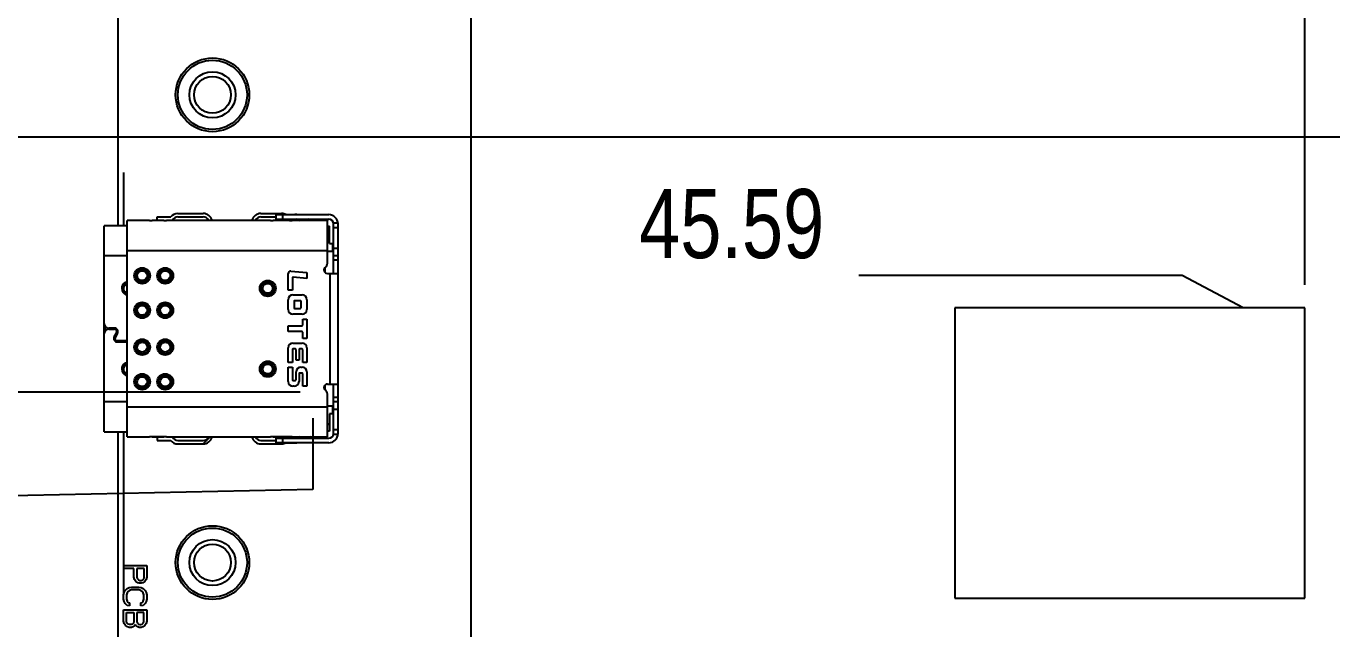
# Model space of a CAD drawing. Header units: millimetres. Extents: x 0 to 841, y 0 to 594.
# Drawn here: x 215.1 to 271.8, y 427.1 to 453.3 of the extents above; entities that cross this region are included whole.
import ezdxf

# ---------------------------------------------------------------- set-up
doc = ezdxf.new("R2010")
doc.units = ezdxf.units.MM
doc.header["$LTSCALE"] = 46.255
doc.layers.get('0').update_dxf_attribs({"linetype": 'CONTINUOUS'})
doc.layers.add('ASSEM_MEM', color=7, linetype='CONTINUOUS')
doc.styles.get("Standard").update_dxf_attribs({"font": 'txt', "width": 0.8})
doc.dimstyles.new('DIMSTYLE_1', dxfattribs={"dimtxt": 3, "dimasz": 2.1, "dimexe": 2, "dimexo": 1, "dimgap": 0.75, "dimtad": 0, "dimtih": 1, "dimtoh": 1, "dimzin": 0, "dimdsep": 46, "dimtxsty": 'STANDARD', "dimblk": '_FILLED', "dimblk1": '_FILLED', "dimblk2": '_FILLED', "dimcen": 0.09, "dimazin": 0, "dimtp": 0.01, "dimtm": 0.01, "dimtfac": 1, "dimtofl": 0, "dimtmove": 0, "dimatfit": 3, "dimldrblk": '_FILLED', "dimfxl": 1, "dimtolj": 1, "dimtzin": 0, "dimarcsym": 0})

# ---------------------------------------------------------------- blocks, each defined once
blk = doc.blocks.new('*D7')
at = {"color": 7, "linetype": 'CONTINUOUS'}
for p, q in [((227.557, 436.263), (227.557, 433.165)), ((227.557, 433.165), (207.394, 432.726)), ((207.394, 432.726), (207.394, 432.025))]:
    blk.add_line(p, q, dxfattribs=at)
at = {"color": 7, "linetype": 'CONTINUOUS', "insert": (203.644, 430.525), "char_height": 3, "width": 12, "attachment_point": 3, "rotation": 90, "line_spacing_factor": 0.9}
blk.add_mtext('11.46', dxfattribs=at)
blk = doc.blocks.new('_FILLED')
at = {"color": 0, "linetype": 'BYBLOCK'}
blk.add_solid([(0, 0), (-1, 0.167), (-1, -0.167)], dxfattribs=at)
blk = doc.blocks.new('*D9')
at = {"color": 7, "linetype": 'CONTINUOUS'}
blk.add_line((234.427, 389.49), (234.427, 501.984), dxfattribs=at)
at = {"color": 7, "linetype": 'CONTINUOUS', "insert": (230.677, 503.484), "char_height": 3, "width": 12, "attachment_point": 1, "rotation": 90, "line_spacing_factor": 0.9}
blk.add_mtext('18.33', dxfattribs=at)
blk = doc.blocks.new('*D25')
at = {"color": 7, "linetype": 'CONTINUOUS'}
blk.add_line((227.007, 437.39), (188.553, 437.39), dxfattribs=at)
at = {"color": 7, "linetype": 'CONTINUOUS', "insert": (187.053, 441.14), "char_height": 3, "width": 12, "attachment_point": 3, "line_spacing_factor": 0.9}
blk.add_mtext('49.25', dxfattribs=at)
blk = doc.blocks.new('*D26')
at = {"color": 7, "linetype": 'CONTINUOUS'}
blk.add_line((227.007, 417.09), (188.976, 417.09), dxfattribs=at)
at = {"color": 7, "linetype": 'CONTINUOUS', "insert": (187.476, 420.84), "char_height": 3, "width": 12, "attachment_point": 3, "line_spacing_factor": 0.9}
blk.add_mtext('69.55', dxfattribs=at)
blk = doc.blocks.new('*D27')
at = {"color": 7, "linetype": 'CONTINUOUS'}
blk.add_line((233.127, 388.49), (189.035, 388.49), dxfattribs=at)
at = {"color": 7, "linetype": 'CONTINUOUS', "insert": (187.535, 392.24), "char_height": 3, "width": 12, "attachment_point": 3, "line_spacing_factor": 0.9}
blk.add_mtext('98.15', dxfattribs=at)
blk = doc.blocks.new('*D28')
at = {"color": 7, "linetype": 'CONTINUOUS'}
blk.add_line((230.697, 340.74), (189.035, 340.74), dxfattribs=at)
at = {"color": 7, "linetype": 'CONTINUOUS', "insert": (187.535, 344.49), "char_height": 3, "width": 14.4, "attachment_point": 3, "line_spacing_factor": 0.9}
blk.add_mtext('145.90', dxfattribs=at)
blk = doc.blocks.new('*D29')
at = {"color": 7, "linetype": 'CONTINUOUS'}
blk.add_line((247.942, 333.7), (189.035, 333.7), dxfattribs=at)
at = {"color": 7, "linetype": 'CONTINUOUS', "insert": (187.535, 337.45), "char_height": 3, "width": 14.4, "attachment_point": 3, "line_spacing_factor": 0.9}
blk.add_mtext('152.94', dxfattribs=at)
blk = doc.blocks.new('*D30')
at = {"color": 7, "linetype": 'CONTINUOUS'}
blk.add_line((263.297, 324.69), (189.035, 324.69), dxfattribs=at)
at = {"color": 7, "linetype": 'CONTINUOUS', "insert": (187.535, 328.44), "char_height": 3, "width": 14.4, "attachment_point": 3, "line_spacing_factor": 0.9}
blk.add_mtext('161.95', dxfattribs=at)
blk = doc.blocks.new('*D31')
at = {"color": 7, "linetype": 'CONTINUOUS'}
for p, q in [((235.797, 340.09), (234.19, 336.521)), ((274.497, 340.09), (235.797, 340.09)), ((234.19, 336.521), (189.035, 336.521))]:
    blk.add_line(p, q, dxfattribs=at)
at = {"color": 7, "linetype": 'CONTINUOUS', "insert": (187.535, 340.271), "char_height": 3, "width": 14.4, "attachment_point": 3, "line_spacing_factor": 0.9}
blk.add_mtext('146.55', dxfattribs=at)
blk = doc.blocks.new('*D34')
at = {"color": 7, "linetype": 'CONTINUOUS'}
for p, q in [((285.367, 447.45), (285.367, 445.171)), ((285.367, 445.171), (272.439, 443.622)), ((272.439, 443.622), (272.439, 403.462))]:
    blk.add_line(p, q, dxfattribs=at)
at = {"color": 7, "linetype": 'CONTINUOUS', "insert": (268.689, 401.962), "char_height": 3, "width": 12, "attachment_point": 3, "rotation": 90, "line_spacing_factor": 0.9}
blk.add_mtext('69.27', dxfattribs=at)
blk = doc.blocks.new('*D37')
at = {"color": 7, "linetype": 'CONTINUOUS'}
for p, q in [((313.367, 447.45), (313.367, 445.109)), ((313.367, 445.109), (323.861, 442.855)), ((323.861, 442.855), (323.861, 398.57))]:
    blk.add_line(p, q, dxfattribs=at)
at = {"color": 7, "linetype": 'CONTINUOUS', "insert": (320.111, 397.07), "char_height": 3, "width": 12, "attachment_point": 3, "rotation": 90, "line_spacing_factor": 0.9}
blk.add_mtext('97.27', dxfattribs=at)
blk = doc.blocks.new('*D38')
at = {"color": 7, "linetype": 'CONTINUOUS'}
blk.add_line((270.617, 442.05), (270.617, 501.984), dxfattribs=at)
at = {"color": 7, "linetype": 'CONTINUOUS', "insert": (266.867, 503.484), "char_height": 3, "width": 12, "attachment_point": 1, "rotation": 90, "line_spacing_factor": 0.9}
blk.add_mtext('54.52', dxfattribs=at)
blk = doc.blocks.new('*D41')
at = {"color": 7, "linetype": 'CONTINUOUS'}
blk.add_line((344.717, 442.05), (344.717, 447.807), dxfattribs=at)
at = {"color": 7, "linetype": 'CONTINUOUS', "insert": (340.967, 449.307), "char_height": 3, "width": 14.4, "attachment_point": 1, "rotation": 90, "line_spacing_factor": 0.9}
blk.add_mtext('128.62', dxfattribs=at)
blk = doc.blocks.new('*D43')
at = {"color": 7, "linetype": 'CONTINUOUS'}
blk.add_line((284.367, 448.45), (189.035, 448.45), dxfattribs=at)
at = {"color": 7, "linetype": 'CONTINUOUS', "insert": (187.535, 452.2), "char_height": 3, "width": 12, "attachment_point": 3, "line_spacing_factor": 0.9}
blk.add_mtext('38.19', dxfattribs=at)
blk = doc.blocks.new('*D50')
at = {"color": 7, "linetype": 'CONTINUOUS'}
blk.add_line((254.417, 414.45), (250.078, 414.45), dxfattribs=at)
at = {"color": 7, "linetype": 'CONTINUOUS', "insert": (248.578, 418.2), "char_height": 3, "width": 12, "attachment_point": 3, "line_spacing_factor": 0.9}
blk.add_mtext('72.19', dxfattribs=at)
blk = doc.blocks.new('*D51')
at = {"color": 7, "linetype": 'CONTINUOUS'}
for p, q in [((265.292, 442.453), (251.249, 442.453)), ((267.941, 441.05), (265.292, 442.453)), ((269.617, 441.05), (267.941, 441.05))]:
    blk.add_line(p, q, dxfattribs=at)
at = {"color": 7, "linetype": 'CONTINUOUS', "insert": (249.749, 446.203), "char_height": 3, "width": 12, "attachment_point": 3, "line_spacing_factor": 0.9}
blk.add_mtext('45.59', dxfattribs=at)
blk = doc.blocks.new('*D56')
at = {"color": 7, "linetype": 'CONTINUOUS'}
blk.add_line((231.377, 371.54), (188.972, 371.54), dxfattribs=at)
at = {"color": 7, "linetype": 'CONTINUOUS', "insert": (187.472, 375.29), "char_height": 3, "width": 14.4, "attachment_point": 3, "line_spacing_factor": 0.9}
blk.add_mtext('115.10', dxfattribs=at)

msp = doc.modelspace()

# ---------------------------------------------------------------- linework, layer by layer
at = {"layer": 'ASSEM_MEM', "color": 7, "linetype": 'CONTINUOUS'}
for p, q in [((219.097, 457.09), (219.097, 444.61)), ((219.342, 446.92), (219.342, 444.61)), ((220.797, 444.839), (220.797, 444.99)), ((220.797, 444.99), (221.384, 444.99)), ((221.697, 445.14), (222.797, 445.14)), ((221.697, 444.99), (222.797, 444.99)), ((225.297, 445.14), (226.197, 445.14)), ((225.297, 444.99), (225.947, 444.99)), ((225.947, 445.09), (225.947, 444.89)), ((225.947, 445.09), (228.247, 445.09)), ((226.247, 444.89), (226.247, 445.09)), ((226.404, 445.098), (226.404, 445.09)), ((226.404, 445.098), (226.778, 445.098)), ((226.604, 445.09), (226.604, 445.098)), ((218.497, 435.67), (218.497, 444.61)), ((219.497, 444.61), (218.497, 444.61)), ((219.497, 435.44), (219.497, 444.84)), ((220.471, 444.84), (219.497, 444.84)), ((221.087, 444.84), (220.587, 444.84)), ((221.087, 444.839), (220.587, 444.839)), ((221.087, 444.839), (221.13, 444.839)), ((221.13, 444.839), (221.202, 444.84)), ((225.721, 444.84), (221.202, 444.84)), ((226.537, 444.84), (225.837, 444.84)), ((226.537, 444.839), (225.837, 444.839)), ((225.947, 444.89), (228.247, 444.89)), ((226.537, 444.839), (226.58, 444.839)), ((226.547, 444.84), (226.575, 444.869)), ((226.58, 444.839), (226.652, 444.84)), ((228.187, 444.84), (226.652, 444.84)), ((226.904, 444.87), (226.969, 444.84)), ((227.402, 444.859), (227.335, 444.89)), ((228.187, 442.978), (228.187, 444.84)), ((228.187, 444.59), (228.277, 444.59)), ((228.277, 443.84), (228.277, 444.59)), ((228.645, 444.72), (228.444, 444.72)), ((228.447, 442.54), (228.447, 444.69)), ((228.647, 444.52), (228.447, 444.52)), ((228.647, 435.59), (228.647, 444.69)), ((228.277, 444.29), (228.187, 444.29)), ((228.187, 444.284), (228.277, 444.284)), ((228.277, 443.84), (228.427, 443.84)), ((228.427, 443.49), (228.427, 443.84)), ((218.497, 443.31), (219.497, 443.31)), ((219.497, 443.54), (228.187, 443.54)), ((228.427, 443.49), (228.187, 443.49)), ((228.447, 443.64), (228.647, 443.64)), ((228.647, 443.299), (228.447, 443.299)), ((226.596, 442.64), (227.297, 442.579)), ((228.077, 442.792), (228.077, 442.588)), ((228.647, 443.115), (228.447, 443.115)), ((226.487, 441.81), (226.487, 442.54)), ((226.667, 442.35), (226.667, 441.81)), ((227.297, 442.323), (226.694, 442.375)), ((227.297, 442.579), (227.297, 442.323)), ((228.187, 442.54), (228.647, 442.54)), ((228.297, 442.54), (228.297, 437.74)), ((226.667, 441.81), (226.487, 441.81)), ((226.692, 441.605), (227.092, 441.605)), ((226.487, 440.97), (226.487, 441.4)), ((226.742, 441.325), (226.742, 441.045)), ((227.017, 441.35), (226.767, 441.35)), ((226.767, 441.02), (227.017, 441.02)), ((227.042, 441.045), (227.042, 441.325)), ((227.297, 441.4), (227.297, 440.97)), ((255.417, 441.05), (255.417, 428.45)), ((270.617, 441.05), (255.417, 441.05)), ((270.617, 428.45), (270.617, 441.05)), ((227.092, 440.765), (226.692, 440.765)), ((227.117, 440.293), (227.117, 440.56)), ((227.117, 440.56), (227.297, 440.56)), ((227.297, 440.56), (227.297, 439.72)), ((218.547, 440.045), (218.547, 440.236)), ((218.697, 440.115), (218.697, 440.165)), ((218.947, 440.165), (218.697, 440.165)), ((218.697, 440.115), (218.947, 440.115)), ((218.932, 439.79), (219.033, 439.965)), ((219.076, 439.94), (218.975, 439.765)), ((226.487, 440.013), (226.487, 440.268)), ((226.487, 440.268), (227.092, 440.268)), ((227.092, 440.013), (226.487, 440.013)), ((227.117, 439.72), (227.117, 439.988)), ((219.497, 439.615), (219.062, 439.615)), ((219.062, 439.565), (219.497, 439.565)), ((226.487, 438.675), (226.487, 439.31)), ((226.692, 439.515), (227.092, 439.515)), ((226.804, 439.26), (226.692, 439.26)), ((227.092, 439.26), (226.979, 439.26)), ((227.297, 439.72), (227.117, 439.72)), ((227.297, 439.31), (227.297, 438.675)), ((226.667, 438.675), (226.487, 438.675)), ((226.667, 439.235), (226.667, 438.675)), ((226.829, 438.775), (226.829, 439.235)), ((226.954, 438.775), (226.829, 438.775)), ((226.954, 439.235), (226.954, 438.775)), ((227.117, 438.675), (227.117, 439.235)), ((227.297, 438.675), (227.117, 438.675)), ((226.487, 437.845), (226.487, 438.47)), ((226.487, 438.47), (226.667, 438.47)), ((226.667, 438.47), (226.667, 437.92)), ((226.829, 437.92), (226.829, 438.265)), ((226.954, 438.19), (226.954, 437.845)), ((227.092, 438.215), (226.979, 438.215)), ((227.034, 438.47), (227.092, 438.47)), ((227.117, 437.64), (227.117, 438.19)), ((227.297, 438.265), (227.297, 437.64)), ((226.692, 437.895), (226.804, 437.895)), ((226.749, 437.64), (226.692, 437.64)), ((227.297, 437.64), (227.117, 437.64)), ((228.077, 437.692), (228.077, 437.488)), ((228.187, 437.74), (228.647, 437.74)), ((228.447, 435.59), (228.447, 437.74)), ((219.497, 436.97), (218.497, 436.97)), ((228.187, 435.44), (228.187, 437.303)), ((228.447, 437.165), (228.647, 437.165)), ((228.447, 436.982), (228.647, 436.982)), ((228.187, 436.74), (219.497, 436.74)), ((228.187, 436.79), (228.427, 436.79)), ((228.277, 436.44), (228.277, 435.69)), ((228.427, 436.44), (228.277, 436.44)), ((228.427, 436.44), (228.427, 436.79)), ((228.647, 436.64), (228.447, 436.64)), ((228.277, 435.997), (228.187, 435.997)), ((228.187, 435.99), (228.277, 435.99)), ((218.497, 435.67), (219.497, 435.67)), ((219.097, 435.67), (219.097, 424.31)), ((219.342, 435.67), (219.342, 428.662)), ((219.497, 435.44), (220.471, 435.44)), ((220.543, 435.441), (220.471, 435.44)), ((220.587, 435.441), (220.543, 435.441)), ((220.587, 435.441), (221.087, 435.441)), ((221.087, 435.44), (220.587, 435.44)), ((220.797, 435.44), (220.797, 435.29)), ((220.797, 435.29), (221.384, 435.29)), ((221.202, 435.44), (225.721, 435.44)), ((221.697, 435.29), (222.797, 435.29)), ((222.793, 435.14), (223.093, 435.44)), ((225.297, 435.29), (225.947, 435.29)), ((225.793, 435.441), (225.721, 435.44)), ((225.837, 435.441), (225.793, 435.441)), ((225.837, 435.441), (226.537, 435.441)), ((226.537, 435.44), (225.837, 435.44)), ((225.947, 435.39), (225.947, 435.19)), ((225.947, 435.39), (228.247, 435.39)), ((226.247, 435.19), (226.247, 435.39)), ((226.652, 435.44), (228.187, 435.44)), ((226.969, 435.44), (226.904, 435.41)), ((227.335, 435.39), (227.402, 435.422)), ((228.277, 435.69), (228.187, 435.69)), ((228.444, 435.56), (228.645, 435.56)), ((228.447, 435.76), (228.647, 435.76)), ((221.697, 435.14), (222.797, 435.14)), ((225.297, 435.14), (226.197, 435.14)), ((228.247, 435.19), (225.947, 435.19)), ((226.404, 435.19), (226.404, 435.182)), ((226.404, 435.182), (226.778, 435.182)), ((226.604, 435.182), (226.604, 435.19)), ((255.417, 428.45), (270.617, 428.45))]:
    msp.add_line(p, q, dxfattribs=at)
at = {"layer": 'ASSEM_MEM', "color": 40, "linetype": 'CONTINUOUS'}
for p, q in [((219.342, 429.862), (220.342, 429.862)), ((219.789, 429.737), (219.342, 429.737)), ((219.789, 429.362), (219.789, 429.737)), ((219.917, 429.737), (219.917, 429.341)), ((220.236, 429.737), (219.917, 429.737)), ((220.236, 429.341), (220.236, 429.737)), ((220.342, 429.862), (220.342, 429.362)), ((219.81, 429.258), (219.789, 429.362)), ((219.874, 429.175), (219.81, 429.258)), ((219.959, 429.112), (219.874, 429.175)), ((219.917, 429.341), (219.938, 429.279)), ((219.938, 429.279), (219.981, 429.237)), ((220.023, 429.091), (219.959, 429.112)), ((219.981, 429.237), (220.045, 429.216)), ((220.108, 429.091), (220.023, 429.091)), ((220.045, 429.216), (220.108, 429.216)), ((220.108, 429.216), (220.172, 429.237)), ((220.172, 429.112), (220.108, 429.091)), ((220.172, 429.237), (220.215, 429.279)), ((220.257, 429.175), (220.172, 429.112)), ((220.215, 429.279), (220.236, 429.341)), ((220.321, 429.258), (220.257, 429.175)), ((220.342, 429.362), (220.321, 429.258)), ((219.342, 428.591), (219.364, 428.695)), ((219.342, 428.404), (219.342, 428.591)), ((219.364, 428.695), (219.406, 428.779)), ((219.406, 428.779), (219.491, 428.862)), ((219.491, 428.675), (219.47, 428.591)), ((219.47, 428.591), (219.47, 428.404)), ((219.491, 428.862), (219.576, 428.904)), ((219.534, 428.737), (219.491, 428.675)), ((219.598, 428.779), (219.534, 428.737)), ((219.576, 428.904), (219.683, 428.925)), ((219.683, 428.8), (219.598, 428.779)), ((219.683, 428.925), (220.002, 428.925)), ((220.002, 428.8), (219.683, 428.8)), ((220.002, 428.925), (220.108, 428.904)), ((220.087, 428.779), (220.002, 428.8)), ((220.151, 428.737), (220.087, 428.779)), ((220.108, 428.904), (220.193, 428.862)), ((220.193, 428.675), (220.151, 428.737)), ((220.193, 428.862), (220.279, 428.779)), ((220.215, 428.591), (220.193, 428.675)), ((220.215, 428.404), (220.215, 428.591)), ((220.279, 428.779), (220.321, 428.695)), ((220.321, 428.695), (220.342, 428.591)), ((220.342, 428.591), (220.342, 428.404)), ((219.364, 428.3), (219.342, 428.404)), ((219.342, 427.445), (219.342, 427.945)), ((219.342, 427.945), (220.342, 427.945)), ((219.406, 428.216), (219.364, 428.3)), ((219.491, 428.133), (219.406, 428.216)), ((219.47, 428.404), (219.491, 428.32)), ((219.491, 428.32), (219.534, 428.258)), ((219.598, 428.112), (219.491, 428.133)), ((219.534, 428.258), (219.598, 428.237)), ((219.598, 428.237), (219.598, 428.112)), ((220.087, 428.237), (220.151, 428.258)), ((220.087, 428.112), (220.087, 428.237)), ((220.193, 428.133), (220.087, 428.112)), ((220.151, 428.258), (220.193, 428.32)), ((220.193, 428.32), (220.215, 428.404)), ((220.279, 428.216), (220.193, 428.133)), ((220.321, 428.3), (220.279, 428.216)), ((220.342, 428.404), (220.321, 428.3)), ((220.342, 427.945), (220.342, 427.445)), ((219.364, 427.341), (219.342, 427.445)), ((219.428, 427.258), (219.364, 427.341)), ((219.47, 427.425), (219.47, 427.82)), ((219.47, 427.82), (219.789, 427.82)), ((219.491, 427.362), (219.47, 427.425)), ((219.534, 427.32), (219.491, 427.362)), ((219.768, 427.362), (219.725, 427.32)), ((219.789, 427.425), (219.768, 427.362)), ((219.789, 427.82), (219.789, 427.425)), ((219.917, 427.82), (219.917, 427.425)), ((220.215, 427.82), (219.917, 427.82)), ((219.917, 427.425), (219.938, 427.362)), ((219.938, 427.362), (219.981, 427.32)), ((220.151, 427.32), (220.193, 427.362)), ((220.193, 427.362), (220.215, 427.425)), ((220.215, 427.425), (220.215, 427.82)), ((220.321, 427.341), (220.257, 427.258)), ((220.342, 427.445), (220.321, 427.341)), ((219.513, 427.195), (219.428, 427.258)), ((219.576, 427.175), (219.513, 427.195)), ((219.598, 427.3), (219.534, 427.32)), ((219.683, 427.175), (219.576, 427.175)), ((219.662, 427.3), (219.598, 427.3)), ((219.725, 427.32), (219.662, 427.3)), ((219.747, 427.195), (219.683, 427.175)), ((219.832, 427.258), (219.747, 427.195)), ((219.853, 427.3), (219.832, 427.258)), ((219.874, 427.258), (219.853, 427.3)), ((219.959, 427.195), (219.874, 427.258)), ((220.023, 427.175), (219.959, 427.195)), ((219.981, 427.32), (220.045, 427.3)), ((220.108, 427.175), (220.023, 427.175)), ((220.045, 427.3), (220.087, 427.3)), ((220.087, 427.3), (220.151, 427.32)), ((220.172, 427.195), (220.108, 427.175)), ((220.257, 427.258), (220.172, 427.195))]:
    msp.add_line(p, q, dxfattribs=at)
at = {"layer": 'ASSEM_MEM', "color": 7, "linetype": 'CONTINUOUS'}
for points in [[(220.471, 444.84), (220.543, 444.839), (220.587, 444.839)], [(225.721, 444.84), (225.793, 444.839), (225.837, 444.839)], [(219.996, 442.289), (219.958, 442.338), (219.937, 442.396), (219.934, 442.461), (219.949, 442.523), (219.982, 442.577), (220.031, 442.62), (220.09, 442.646), (220.147, 442.654)], [(220.147, 442.654), (220.208, 442.645), (220.262, 442.62), (220.308, 442.58), (220.341, 442.53), (220.358, 442.471), (220.358, 442.407), (220.34, 442.349), (220.307, 442.3), (220.261, 442.259), (220.206, 442.235), (220.147, 442.227)], [(220.996, 442.289), (220.958, 442.338), (220.937, 442.396), (220.934, 442.461), (220.949, 442.523), (220.982, 442.577), (221.031, 442.62), (221.09, 442.646), (221.147, 442.654)], [(221.147, 442.654), (221.208, 442.645), (221.262, 442.62), (221.308, 442.58), (221.341, 442.53), (221.358, 442.471), (221.358, 442.407), (221.34, 442.349), (221.307, 442.3), (221.261, 442.259), (221.206, 442.235), (221.147, 442.227)], [(219.497, 442.173), (219.418, 442.147), (219.349, 442.098), (219.298, 442.032), (219.268, 441.957), (219.26, 441.879), (219.274, 441.802), (219.309, 441.731), (219.361, 441.671), (219.425, 441.63), (219.497, 441.608)], [(219.497, 441.698), (219.484, 441.7), (219.428, 441.729), (219.383, 441.775), (219.355, 441.831), (219.346, 441.889), (219.355, 441.95), (219.382, 442.005), (219.426, 442.05), (219.482, 442.08), (219.497, 442.082)], [(220.147, 442.227), (220.09, 442.234), (220.04, 442.255), (219.996, 442.289)], [(221.147, 442.227), (221.09, 442.234), (221.04, 442.255), (220.996, 442.289)], [(225.446, 441.739), (225.408, 441.788), (225.387, 441.846), (225.384, 441.911), (225.399, 441.973), (225.432, 442.027), (225.481, 442.07), (225.54, 442.096), (225.597, 442.104)], [(225.597, 442.104), (225.658, 442.095), (225.712, 442.07), (225.758, 442.03), (225.791, 441.98), (225.808, 441.921), (225.808, 441.857), (225.79, 441.799), (225.757, 441.75), (225.711, 441.709), (225.656, 441.685), (225.597, 441.677)], [(225.597, 441.677), (225.54, 441.684), (225.49, 441.705), (225.446, 441.739)], [(219.996, 440.789), (219.958, 440.838), (219.937, 440.896), (219.934, 440.961), (219.949, 441.023), (219.982, 441.077), (220.031, 441.12), (220.09, 441.146), (220.147, 441.154)], [(220.147, 441.154), (220.208, 441.145), (220.262, 441.12), (220.308, 441.08), (220.341, 441.03), (220.358, 440.971), (220.358, 440.907), (220.34, 440.849), (220.307, 440.8), (220.261, 440.759), (220.206, 440.735), (220.147, 440.727)], [(220.996, 440.789), (220.958, 440.838), (220.937, 440.896), (220.934, 440.961), (220.949, 441.023), (220.982, 441.077), (221.031, 441.12), (221.09, 441.146), (221.147, 441.154)], [(221.147, 441.154), (221.208, 441.145), (221.262, 441.12), (221.308, 441.08), (221.341, 441.03), (221.358, 440.971), (221.358, 440.907), (221.34, 440.849), (221.307, 440.8), (221.261, 440.759), (221.206, 440.735), (221.147, 440.727)], [(220.147, 440.727), (220.09, 440.734), (220.04, 440.755), (219.996, 440.789)], [(221.147, 440.727), (221.09, 440.734), (221.04, 440.755), (220.996, 440.789)], [(220.147, 439.127), (220.087, 439.135), (220.029, 439.162), (219.98, 439.206), (219.948, 439.26), (219.934, 439.321), (219.938, 439.385), (219.958, 439.442), (219.996, 439.491)], [(219.996, 439.491), (220.04, 439.526), (220.091, 439.547), (220.147, 439.554)], [(220.147, 439.554), (220.207, 439.546), (220.261, 439.521), (220.307, 439.481), (220.34, 439.432), (220.358, 439.374), (220.358, 439.311), (220.341, 439.252), (220.309, 439.202), (220.264, 439.162), (220.209, 439.136), (220.147, 439.127)], [(221.147, 439.127), (221.087, 439.135), (221.029, 439.162), (220.98, 439.206), (220.948, 439.26), (220.934, 439.321), (220.938, 439.385), (220.958, 439.442), (220.996, 439.491)], [(220.996, 439.491), (221.04, 439.526), (221.091, 439.547), (221.147, 439.554)], [(221.147, 439.554), (221.207, 439.546), (221.261, 439.521), (221.307, 439.481), (221.34, 439.432), (221.358, 439.374), (221.358, 439.311), (221.341, 439.252), (221.309, 439.202), (221.264, 439.162), (221.209, 439.136), (221.147, 439.127)], [(219.497, 438.673), (219.418, 438.647), (219.349, 438.598), (219.298, 438.532), (219.268, 438.457), (219.26, 438.379), (219.274, 438.302), (219.309, 438.231), (219.361, 438.171), (219.425, 438.13), (219.497, 438.108)], [(219.497, 438.198), (219.484, 438.2), (219.428, 438.229), (219.383, 438.275), (219.355, 438.331), (219.346, 438.389), (219.355, 438.45), (219.382, 438.505), (219.426, 438.55), (219.482, 438.58), (219.497, 438.582)], [(225.597, 438.177), (225.537, 438.185), (225.479, 438.212), (225.43, 438.256), (225.398, 438.31), (225.384, 438.371), (225.388, 438.435), (225.408, 438.492), (225.446, 438.541)], [(225.446, 438.541), (225.49, 438.576), (225.541, 438.597), (225.597, 438.604)], [(225.597, 438.604), (225.657, 438.596), (225.711, 438.571), (225.757, 438.531), (225.79, 438.482), (225.808, 438.424), (225.808, 438.361), (225.791, 438.302), (225.759, 438.252), (225.714, 438.212), (225.659, 438.186), (225.597, 438.177)], [(220.147, 437.627), (220.087, 437.635), (220.029, 437.662), (219.98, 437.706), (219.948, 437.76), (219.934, 437.821), (219.938, 437.885), (219.958, 437.942), (219.996, 437.991)], [(219.996, 437.991), (220.04, 438.026), (220.091, 438.047), (220.147, 438.054)], [(220.147, 438.054), (220.207, 438.046), (220.261, 438.021), (220.307, 437.981), (220.34, 437.932), (220.358, 437.874), (220.358, 437.811), (220.341, 437.752), (220.309, 437.702), (220.264, 437.662), (220.209, 437.636), (220.147, 437.627)], [(221.147, 437.627), (221.087, 437.635), (221.029, 437.662), (220.98, 437.706), (220.948, 437.76), (220.934, 437.821), (220.938, 437.885), (220.958, 437.942), (220.996, 437.991)], [(220.996, 437.991), (221.04, 438.026), (221.091, 438.047), (221.147, 438.054)], [(221.147, 438.054), (221.207, 438.046), (221.261, 438.021), (221.307, 437.981), (221.34, 437.932), (221.358, 437.874), (221.358, 437.811), (221.341, 437.752), (221.309, 437.702), (221.264, 437.662), (221.209, 437.636), (221.147, 437.627)], [(221.202, 435.44), (221.13, 435.441), (221.087, 435.441)], [(226.652, 435.44), (226.58, 435.441), (226.537, 435.441)]]:
    msp.add_lwpolyline(points, dxfattribs=at)
for centre, radius in [((223.197, 450.29), 1.6), ((223.197, 450.29), 1.5), ((223.197, 450.29), 1), ((223.197, 450.29), 0.8), ((220.147, 442.44), 0.346), ((220.147, 442.44), 0.28), ((221.147, 442.44), 0.346), ((221.147, 442.44), 0.28), ((225.597, 441.89), 0.346), ((225.597, 441.89), 0.28), ((220.147, 440.94), 0.346), ((220.147, 440.94), 0.28), ((221.147, 440.94), 0.346), ((221.147, 440.94), 0.28), ((220.147, 439.34), 0.346), ((220.147, 439.34), 0.28), ((221.147, 439.34), 0.346), ((221.147, 439.34), 0.28), ((225.597, 438.39), 0.346), ((220.147, 437.84), 0.346), ((220.147, 437.84), 0.28), ((221.147, 437.84), 0.346), ((221.147, 437.84), 0.28), ((225.597, 438.39), 0.28), ((223.197, 429.99), 1.6), ((223.197, 429.99), 1.5), ((223.197, 429.99), 1), ((223.197, 429.99), 0.8)]:
    msp.add_circle(centre, radius, dxfattribs=at)
for centre, radius, start, end in [((221.697, 444.74), 0.4, 90, 141.3178), ((221.697, 444.74), 0.25, 90, 156.4169), ((222.797, 444.74), 0.4, 14.4807, 90), ((222.797, 444.74), 0.25, 23.5831, 90), ((225.297, 444.74), 0.4, 90, 165.5193), ((225.297, 444.74), 0.25, 90, 156.4169), ((226.197, 444.74), 0.4, 61.2, 90), ((226.778, 444.598), 0.5, 80.1456, 90), ((228.247, 444.69), 0.4, 0, 90), ((226.197, 444.74), 0.25, 36.8743, 38.0703), ((226.197, 444.74), 0.25, 23.3016, 36.8743), ((226.197, 444.74), 0.4, 14.4807, 22.0287), ((226.778, 444.598), 0.3, 65, 77.2613), ((228.247, 444.69), 0.2, 0, 90), ((226.587, 442.54), 0.1, 85, 180), ((228.187, 442.69), 0.15, 124.8499, 270), ((227.987, 442.978), 0.2, 304.8499, 360), ((219.547, 441.89), 0.243, 101.8928, 258.1072), ((226.692, 442.35), 0.025, 85, 180), ((226.692, 441.4), 0.205, 90, 180), ((227.092, 441.4), 0.205, 0, 90), ((226.692, 440.97), 0.205, 180, 270), ((226.767, 441.325), 0.025, 90, 180), ((226.767, 441.045), 0.025, 180, 270), ((227.017, 441.325), 0.025, 0, 90), ((227.017, 441.045), 0.025, 270, 360), ((227.092, 440.97), 0.205, 270, 360), ((218.697, 440.365), 0.2, 180, 270), ((218.697, 439.915), 0.2, 90, 180), ((218.947, 440.015), 0.15, 330, 90), ((218.947, 440.015), 0.1, 330, 90), ((227.092, 440.293), 0.025, 270, 360), ((227.092, 439.988), 0.025, 0, 90), ((219.062, 439.715), 0.15, 150, 270), ((219.062, 439.715), 0.1, 150, 270), ((226.692, 439.31), 0.205, 90, 180), ((226.692, 439.235), 0.025, 90, 180), ((226.804, 439.235), 0.025, 0, 90), ((226.979, 439.235), 0.025, 90, 180), ((227.092, 439.31), 0.205, 0, 90), ((227.092, 439.235), 0.025, 0, 90), ((219.547, 438.39), 0.243, 101.8928, 258.1072), ((227.034, 438.265), 0.205, 90, 180), ((226.979, 438.19), 0.025, 90, 180), ((227.092, 438.265), 0.205, 0, 90), ((227.092, 438.19), 0.025, 0, 90), ((226.692, 437.845), 0.205, 180, 270), ((226.692, 437.92), 0.025, 180, 270), ((226.749, 437.845), 0.205, 270, 360), ((226.804, 437.92), 0.025, 270, 360), ((228.187, 437.59), 0.15, 90, 235.1501), ((227.987, 437.303), 0.2, 0, 55.1501), ((221.697, 435.54), 0.4, 218.6822, 270), ((221.697, 435.54), 0.25, 203.5831, 270), ((222.797, 435.54), 0.4, 270, 345.5193), ((222.797, 435.54), 0.25, 270, 336.4169), ((225.297, 435.54), 0.4, 194.4807, 270), ((225.297, 435.54), 0.25, 203.5831, 270), ((226.197, 435.54), 0.25, 321.9297, 323.1257), ((226.197, 435.54), 0.25, 323.1257, 336.4169), ((226.197, 435.54), 0.4, 337.9713, 345.5193), ((226.778, 435.682), 0.3, 282.7387, 295), ((227.487, 435.24), 0.2, 90, 115), ((228.247, 435.59), 0.4, 270, 360), ((228.247, 435.59), 0.2, 270, 360), ((226.197, 435.54), 0.4, 270, 298.9497), ((226.778, 435.682), 0.5, 270, 279.8544)]:
    msp.add_arc(centre, radius, start, end, dxfattribs=at)

# ---------------------------------------------------------------- dimensions: what is measured, and where the dimension line sits
at = {"color": 7, "linetype": 'CONTINUOUS'}
for feature_location, offset, dtype, origin, picture, middle in [((234.427, 389.49), (0, 112.494), 1, (216.097, 388.49), '*D9', (232.177, 509.859)), ((270.617, 442.05), (0, 59.934), 1, (216.097, 441.05), '*D38', (268.367, 509.484)), ((231.377, 371.54), (-42.405, 0), 0, (232.377, 486.64), '*D56', (180.572, 373.79)), ((230.697, 340.74), (-41.662, 0), 0, (231.697, 486.64), '*D28', (180.635, 342.99)), ((247.942, 333.7), (-58.907, 0), 0, (248.942, 486.64), '*D29', (180.71, 335.95)), ((263.297, 324.69), (-74.262, 0), 0, (264.297, 486.64), '*D30', (180.71, 326.94)), ((274.497, 340.09), (-85.462, -3.57), 0, (275.497, 486.64), '*D31', (180.71, 338.771)), ((227.007, 437.39), (-38.454, 0), 0, (228.007, 486.64), '*D25', (181.128, 439.64)), ((227.007, 417.09), (-38.031, 0), 0, (228.007, 486.64), '*D26', (181.551, 419.34)), ((233.127, 388.49), (-44.092, 0), 0, (234.127, 486.64), '*D27', (181.61, 390.74)), ((284.367, 448.45), (-95.332, 0), 0, (285.367, 486.64), '*D43', (181.535, 450.7)), ((254.417, 414.45), (-4.339, 0), 0, (255.417, 486.64), '*D50', (242.578, 416.7)), ((269.617, 441.05), (-18.367, 1.403), 0, (270.617, 486.64), '*D51', (243.749, 444.703)), ((344.717, 442.05), (0, 5.756), 1, (216.097, 441.05), '*D41', (342.466, 456.807)), ((285.367, 447.45), (-12.927, -43.988), 1, (216.097, 448.45), '*D34', (270.189, 395.962)), ((313.367, 447.45), (10.495, -48.88), 1, (216.097, 448.45), '*D37', (321.611, 391.071)), ((227.557, 436.263), (-20.162, -4.238), 1, (216.097, 437.263), '*D7', (205.144, 424.825))]:
    dim = msp.add_ordinate_dim(feature_location=feature_location, offset=offset, dtype=dtype, origin=origin, dimstyle='DIMSTYLE_1', override={"dimtad": 1, "dimtih": 0, "dimtoh": 0}, dxfattribs=at)
    dim.commit()
    dim.dimension.update_dxf_attribs({"geometry": picture, "text_midpoint": middle})

doc.saveas('drawing.dxf')
